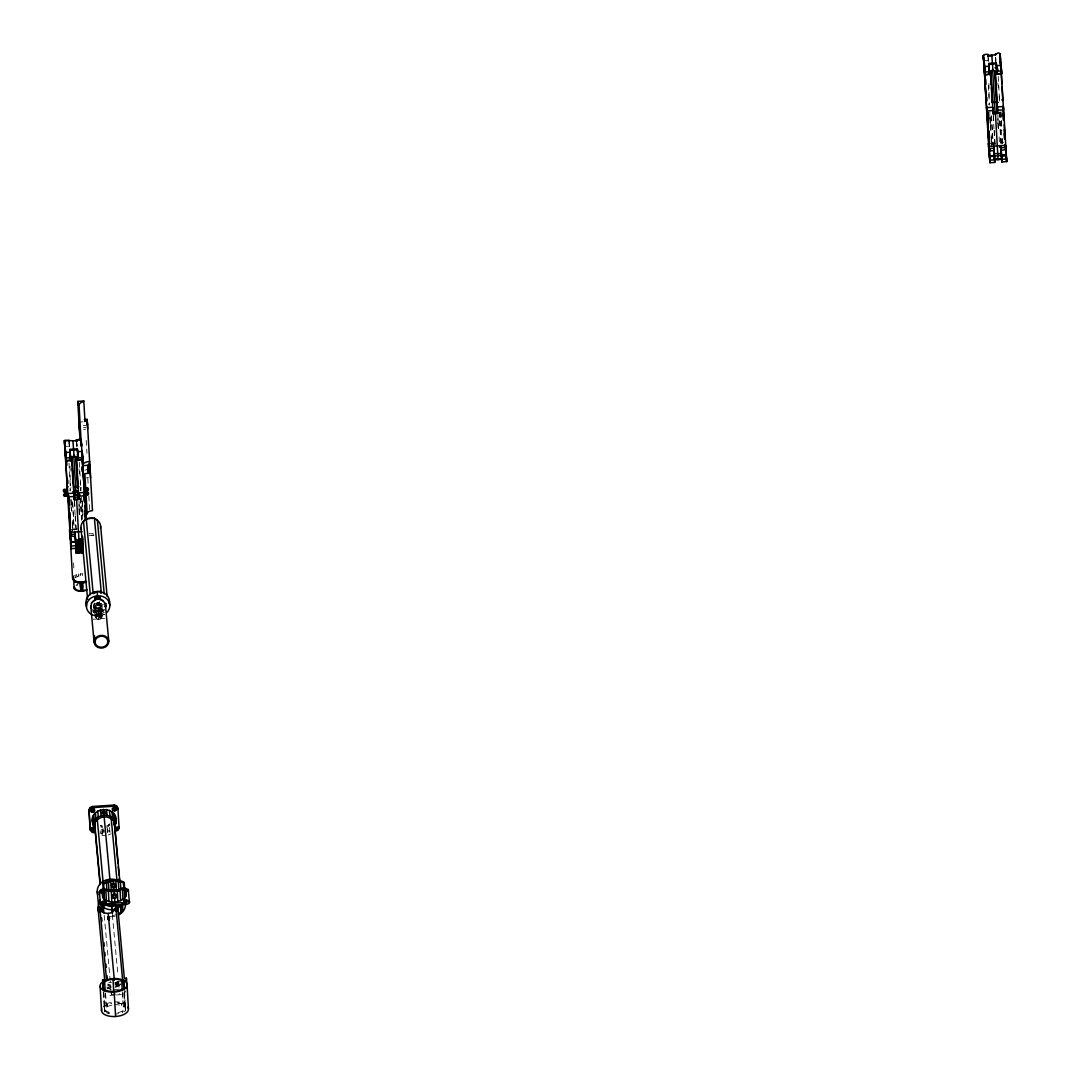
<?xml version="1.0" encoding="UTF-8"?>
<svg xmlns="http://www.w3.org/2000/svg" width="1070" height="1070" viewBox="0 0 1070 1070"><rect width="100%" height="100%" fill="white"/><g stroke="black" fill="none" stroke-linecap="round" stroke-linejoin="round"><path stroke-width="0.75" stroke-dasharray="5 3.75" d="M74.646 529.115L74.659 529.797M81.534 468.138L81.587 469.61M988.426 143.42L993.08 143.112L993.107 144.584M66.34 446.377L69.43 446.177L69.282 444.317M985.202 60.442C990.82 62.822 987.249 52.537 988.346 61.512M103.857 992.438L104.967 1011.859L103.603 992.157M124.601 991.101L125.404 1010.882L123.812 1011.698L122.689 992.278M69.563 529.356L74.204 529.69L72.693 502.057M95.417 606.061L95.992 606.396L94.374 604.684L94.267 603.012L95.979 605.807L96.46 616.668L100.914 616.373L100.46 608.603L101.396 608.201A6.42 5.551 -5.3 0 0 102.666 607.225M96.139 603.774C101.61 610.475 99.189 598.157 96.995 603.453C97.223 602.463 99.029 602.678 98.814 603.761C97.477 606.275 94.962 600.31 97.29 604.216L96.701 605.299M96.394 604.978L96.995 603.453M99.764 604.363L98.814 603.761C101.128 600.337 96.808 603.975 98.52 605.593M99.59 601.581L98.841 603.547L101.623 603.36L100.125 606.115L100.607 603.266M101.851 613.525L101.048 616.574A3.357 2.902 -5.3 0 1 96.313 616.895L95.163 613.966L96.487 618.754A3.357 2.902 -5.3 0 0 101.222 618.433L101.851 613.525L104.312 612.455M120.736 981.685L118.021 981.859L118.061 985.657L115.145 987.209M118.342 984.962L118.235 984.173L120.95 983.999M97.557 605.66L96.487 602.918M103.014 828.782L102.934 830.614M100.446 611.425L102.439 609.994L102.212 611.318L100.727 611.96L100.607 610.97L102.546 610.127L98.453 611.813L94.173 610.542L100.607 610.796L96.099 611.09L96.42 611.692M98.748 603.025L98.962 605.406M97.102 605.526L96.888 603.159M99.109 602.744L99.336 605.125M118.021 981.484L116.51 983.397L114.824 983.731M118.061 985.657L118.128 982.648M99.39 602.397L98.734 603.962L99.604 604.764M96.38 607.171L94.04 607.492L96.006 608.054L96.38 607.171L99.697 606.944L103.442 604.109M93.571 610.997L95.698 607.359L100.339 607.051L102.867 610.381L103.001 611.96L100.888 615.598L96.246 615.905L93.571 610.997L96.246 615.905M93.719 612.575L95.845 608.937M102.867 610.381L100.74 614.006L96.099 614.314M103.228 614.287L101.102 617.912L96.46 618.233L93.933 614.902L96.059 611.264L100.7 610.957L103.228 614.287L104.338 614.207M69.844 488.896L70.085 488.549A6.514 3.263 -3.3 0 1 71.061 487.813M116.831 986.861L116.536 984.413L117.847 983.357M100.66 605.7L100.473 611.986L102.479 611.853L105.221 609.164M96.18 604.603L97.022 603.881M69.376 490.381L70.486 489.538M74.432 578.014L78.779 575.981L82.631 575.727L82.738 573.654L74.766 575.272L75.542 577.171M988.252 104.445L989.362 103.603M96.006 608.054L100.139 607.773L103.616 605.754M102.065 610.729L103.522 609.619M102.212 611.318L103.71 610.181M114.744 982.808L116.991 981.819L117.085 982.755M96.982 603.667L94.2 603.855M111.935 1005.078A10.058 5.042 -3.3 0 0 107.562 1006.669L104.486 1008.395L104.379 1006.629L107.455 1004.904A10.058 5.042 -3.3 0 1 111.828 1003.312M117.927 1012.661A10.058 5.042 -3.3 0 0 122.301 1011.07L125.377 1009.344M111.213 1002.349A12.104 6.072 -3.3 0 0 105.943 1004.275L104.379 1005.479M103.255 610.662L100.687 612.187L103.295 611.13M98.667 616.373A1.953 1.685 -5.3 0 0 100.419 614.126L97.958 613.083L96.661 614.367A1.953 1.685 -5.3 0 0 98.667 616.373L98.908 619.436M102.024 615.384L104.486 614.314M108.23 835.015L110.999 833.824M100.674 604.523L101.543 604.202M83.594 429.685L85.573 429.137M84.851 470.158L87.887 469.315M86.376 477.915L88.355 477.367M97.343 603.279L98.306 603.226M114.931 984.895L116.536 984.413M74.646 529.476L77.896 528.888M96.3 603.373L97.076 603.253M100.433 605.112L101.222 605.005M1003.593 142.417L1000.503 143.046M995.648 144.062L991.703 144.33L989.817 111.574M78.872 422.128L83.059 421.847M83.299 425.566L86.095 425.378M83.406 427.692L86.188 427.505M91.284 535.348L93.999 535.174M91.298 610.101L94.32 612.401L96.327 612.267L96.099 611.264L92.274 609.646M96.193 612.909L100.7 612.602L100.874 614.461L96.367 614.768L95.952 608.897L94.976 608.629A6.42 5.551 -5.3 0 1 93.598 607.827M98.132 614.942L99.149 614.875A1.953 1.685 -5.3 0 1 100.393 617.403A1.953 1.685 -5.3 0 1 97.196 617.617A1.953 1.685 -5.3 0 1 98.132 614.942L97.958 613.083M93.063 619.262L104.579 618.487M100.018 831.096L109.381 830.467M100.125 832.259L109.488 831.631M108.819 982.474L111.521 982.3M107.669 984.881L110.384 984.694M108.016 987.944L110.905 987.757L110.29 981.177M114.343 989.496L119.238 989.175M111.079 993.562L111.507 994.351L119.666 993.803M114.905 995.06L108.712 995.474L107.201 994.324M116.443 994.953L122.635 994.538L124.013 993.201A11.917 10.312 -5.3 0 0 125.778 990.94M98.694 603.146L99.51 603.159M94.789 605.433L95.605 605.433M96.126 612.027L93.411 611.318M96.18 612.481L93.451 611.786M105.221 835.563L102.172 835.429L101.623 829.424M98.788 603.333L99.724 603.534M94.374 604.684L95.297 604.871M96.233 612.267L94.093 610.689M92.782 615.089L95.337 615.825L95.551 617.51M100.139 833.142L102.559 833.838L102.011 827.832M108.043 988.693L107.923 987.53L111.079 989.71M114.316 1001.935A12.104 6.072 -3.3 0 1 123.01 1003.138L124.749 1003.74L125.538 1007.271M117.018 1002.964A10.058 5.042 -3.3 0 1 121.632 1003.968L124.989 1005.265L125.471 1011.11L124.16 989.469M114.517 1004.73A10.058 5.042 -3.3 0 1 121.739 1005.733L125.096 1007.03L124.989 1005.265M104.753 1010.709L108.11 1012.006A10.058 5.042 -3.3 0 0 112.724 1013.009M93.424 605.928L94.802 606.717M107.869 985.457L110.905 987.757M101.209 606.289L102.024 606.957M81.654 488.107L81.347 487.8A6.514 3.263 -3.3 0 0 80.25 487.198M100.486 608.629L103.001 611.96M116.349 982.313L116.51 983.397M99.697 606.944L100.139 607.773M76.438 574.496L77.027 576.476M78.404 573.948L78.779 575.981M69.43 446.177L69.069 440.238M97.825 603.306L98.039 605.687M98.346 610.943L98.453 611.813M997.855 82.992L998.524 89.559M999.193 96.139L999.808 104.325M78.979 468.928L79.662 475.495M80.33 482.075L80.665 485.352M993.08 143.112L993.214 144.557M101.877 605.326L102.479 611.853M101.904 614.461L101.971 617.176M100.339 607.051L100.5 609.071L98.266 609.619L95.992 609.365L95.698 607.359M101.142 616.454L101.316 618.313M100.888 615.598L100.446 611.251L96.313 611.532L96.501 614.126L100.633 613.859L100.567 612.642M100.513 614.554L100.687 616.414M98.975 613.016L99.149 614.875M98.373 611.385L98.641 614.916M96.608 614.809L96.781 616.681M96.206 616.775L96.38 618.634M95.217 614.902L95.39 616.761M93.571 604.229L94.32 612.401M80.825 490.876L80.571 488.094L80.678 490.1M109.983 832.487L109.434 826.495L107.107 827.498L107.655 833.503M107.682 829.023L107.95 832.019M112.337 914.756L117.994 975.693M118.596 982.273L119.051 987.222M118.021 981.859L118.168 984.908M117.673 983.303L117.887 985.604M117.192 983.918L117.406 986.232M74.204 529.048L74.311 530.172M115.573 982.648L115.747 983.718M115.774 984.748L116.068 987.195M104.191 915.305L110.143 979.518M111.4 993.187L111.507 994.351M110.651 988.934L110.758 990.098M110.09 988.774L110.197 989.937M104.379 1006.629L104.86 1012.487M69.269 443.381L69.216 442.699L69.256 443.836M995.809 61.445L995.555 57.726M76.599 442.325L76.866 445.682L76.799 444.304M76.906 446.952L76.505 439.743M69.416 446.524L69.175 442.819L69.282 444.625M988.239 60.121L988.065 57.312M80.558 573.654L80.691 575.727M76.625 442.766L76.719 444.13L76.652 442.886M1000.945 111.588L1001.801 126.22M1002.55 139.234L1002.737 142.484M1000.798 112.43L1001.828 130.326M1002.296 138.458L1002.684 144.972M1000.289 112.524L1002.082 143.634M998.216 76.451L999.527 99.416M999.353 112.337L1001.132 143.233M999.086 111.909L1000.865 142.818M995.635 57.258L995.902 61.792M997.855 115.266L998.631 128.56M999.099 136.866L999.487 143.514M997.802 118.663L998.377 128.627M997.788 123.023L998.069 127.905M993.482 115.613L993.762 120.602M994.338 130.567L995.1 143.862M993.214 115.573L993.976 128.868M994.083 130.527L994.873 144.45M988.212 57.753L988.386 60.776M991.556 116.108L993.147 143.768M991.288 115.694L992.973 144.972M988.305 85.346L989.442 105.02M989.75 113.968L990.686 130.232M991.061 136.733L991.529 144.865M989.79 118.061L990.445 129.457M991.101 140.839L991.382 145.721M124.12 992.799L124.775 1004.115M124.093 992.412L124.749 1003.74M122.368 991.823L123.01 1003.138M122.301 1011.07L122.395 1012.835M121.632 1003.968L121.739 1005.733M98.467 612.655L98.694 616.521M98.774 618.072L98.828 618.875M86.215 440.385L86.964 453.239M87.807 478.196L88.262 486.235M88.823 495.878L89.653 510.35M102.84 829.009L102.987 832.473M81.414 466.466L81.628 471.897M82.27 500.773L82.925 512.155M82.122 501.629L82.965 516.262M79.354 462.387L80.945 490.274M81.32 496.814L82.644 519.752M80.491 498.272L81.708 519.418M80.223 497.844L81.534 520.622M76.772 443.194L76.946 446.217M78.993 501.201L79.755 514.496M78.939 504.599L79.514 514.576M108.11 1012.006L108.217 1013.771M78.912 508.959L79.287 515.472M107.455 1004.904L107.562 1006.669M105.609 993.415L106.732 1012.822A12.104 6.072 -3.3 0 0 112.296 1014.039M105.288 992.96L105.943 1004.275M103.282 992.519L104.218 1008.689M74.606 501.549L74.9 506.538M75.475 516.502L76.237 529.797M74.311 501.108L75.114 514.804M75.154 515.74L75.997 530.386M69.256 442.178L69.51 446.712M72.426 501.629L74.017 529.275M68.975 463.083L70.566 490.956M71.048 499.142L71.703 510.617M72.265 520.435L72.84 530.265M70.887 499.904L71.543 511.286M72.198 522.668L72.573 529.182M70.914 503.997L71.302 510.51M72.238 526.774L72.519 531.656M73.562 562.914L74.044 571.26M98.052 607.252L98.092 608.148M988.947 83.58L989.161 100.112M70.045 466.212L70.286 486.047M118.543 1013.624A12.104 6.072 -3.3 0 1 115.44 1014.026M103.001 1007.164A13.495 6.768 -3.3 0 1 110.892 1003.473M117.861 1003.005A13.495 6.768 -3.3 0 1 124.053 1004.355M120.509 984.507A8.012 6.928 -5.3 0 1 114.985 986.901M110.932 986.246A8.012 6.928 -5.3 0 1 107.869 983.905M107.401 988.841A8.185 7.089 -5.3 0 1 107.013 987.021M109.876 823.846A7.824 6.768 -5.3 0 1 108.324 825.024M102.439 826.093A7.824 6.768 -5.3 0 1 100.526 825.545M109.996 825.144A7.824 6.768 -5.3 0 1 106.599 827.123M102.559 827.391A7.824 6.768 -5.3 0 1 100.647 826.842M115.72 914.877A12.104 10.473 -5.3 0 1 112.617 915.438M115.012 916.321A13.495 11.676 -5.3 0 1 109.18 916.482M110.009 823.953A8.012 6.928 -5.3 0 1 106.532 825.973M102.399 826.254A8.012 6.928 -5.3 0 1 100.433 825.692M93.25 533.368A8.012 6.928 -5.3 0 1 89.118 533.649M93.812 534.893A9.871 8.533 -5.3 0 1 88.716 535.227M76.01 585.21A7.45 3.732 -3.3 0 1 77.495 584.514M76.692 585.491A6.514 3.263 -3.3 0 1 77.99 584.889M995.729 59.679L995.608 57.405L995.715 59.679M101.342 608.375L94.842 608.803L94.989 610.395L101.489 609.953L101.342 608.375"/><path stroke-width="1.5" d="M115.854 909.968L115.761 905.982L117.62 905.849C119.479 909.888 115.894 913.125 116.135 909.955L122.568 979.451M86.188 519.94L81.146 439.436L76.505 439.743L76.679 441.683L76.625 440.8L64.427 440.546L67.397 490.461M76.532 440.907L76.492 439.743L76.545 441.214M75.916 548.295L75.569 541.728L70.74 542.049M81.36 443.823L81.146 439.436L81.507 445.374L81.44 443.996M988.118 56.242C989.79 53.687 980.668 52.31 983.651 60.482C983.504 59.278 983.116 51.494 983.437 57.071M1000.691 64.441C999.795 61.017 1001.894 47.856 995.394 54.971M989.509 144.945L988.626 145.466L988.426 143.42L989.937 162.734L994.766 162.413L994.431 155.792L989.603 156.113L989.951 162.68L989.576 156.795L989.763 159.965M67.677 495.37L71.075 548.669L83.139 547.867L83.34 552.387L77.495 553.096L77.575 548.228M122.675 904.284L122.568 910.49L120.977 911.814A12.104 10.473 -5.3 0 1 118.569 913.646M99.737 599.24L99.804 597.047L95.377 597.394L95.511 599.895L92.542 601.674M64.534 442.833L64.788 446.484L64.441 440.599L69.082 440.292L69.095 441.402M65.858 457.425L65.885 458.348L65.644 454.63L66.046 461.076L70.7 460.769L70.433 455.873M75.435 538.932L74.953 532.017L75.609 542.196L75.154 534.157L70.326 534.478L70.125 532.338L82.002 531.549M81.253 441.709L81.547 446.645M82.724 459.458L82.363 453.519L82.43 454.897M1000.303 56.028L1001.493 70.928L996.839 71.235L996.25 62.943L988.814 63.438L989.549 74.151L984.868 74.632L983.584 57.138M989.63 157.343L989.242 150.148L989.656 156.581L994.485 156.26L994.07 149.827L994.231 151.686M994.324 153.545L994.164 151.686M1000.129 55.774L1000.009 53.5L1000.37 59.425L1000.129 55.961M1001.587 73.522L1001.119 65.417L996.478 65.725L996.304 63.839L988.867 64.334L989.054 66.26L984.4 66.527L984.922 75.141L989.549 74.151M1001.359 153.01L1001.132 149.359L1001.533 155.792L1006.362 155.471L1003.433 106.532L997.387 106.933L997.628 110.237L1003.66 109.835M123.478 981.471L124.093 988.239L122.502 989.054A12.104 6.072 -3.3 0 1 105.435 990.178C102.198 989.803 101.463 982.501 104.633 981.631A12.104 6.072 -3.3 0 1 121.712 980.495L123.438 981.096L123.933 989.563M111.547 885.184C117.593 879.607 114.757 892.42 111.641 886.107M84.329 419.547L87.125 419.36L87.178 421.179M90.188 829.852L88.984 809.789L89.893 807.556L92.341 806.499L114.169 805.041L116.724 805.777L117.981 809.027L116.831 806.941L114.276 806.205L92.448 807.663L90 808.719L89.091 810.94L90.188 829.852L92.1 832.38L93.892 832.674L93.785 831.51M93.759 808.318C97.236 811.943 89.452 814.243 90.696 809.254M90.763 810.833L92.528 809.107L94.481 810.592M100.286 884.074L94.24 818.844L94.655 825.906L93.799 826.267C83.888 805.804 122.408 803.222 115.239 824.85L114.343 824.595L114.624 816.851L116.001 820.944M91.859 829.731L91.953 827.752L92.154 830.521L94.722 830.949L94.24 825.171L92.381 820.208M92.595 822.496L92.635 817.56M94.374 809.428L92.608 811.154L90.656 809.669M112.604 809.388C113.206 805.162 119.104 809.963 114.543 810.873C108.444 806.272 115.199 811.649 116.162 808.398M115.747 823.592L115.787 818.657M115.159 829.745L117.406 828.033L114.971 826.642M117.874 807.863L119.078 827.926L118.168 830.159L115.72 831.216M994.779 162.399L994.404 156.474L994.592 158.815M1006.188 152.207L1005.96 149.038L1006.656 161.61L1001.828 161.931L1001.721 159.35M1000.209 64.24L1000.316 58.89M83.299 582.923L83.487 581.746L85.466 581.197L85.052 582.428L82.457 583.03L82.925 591.068M70.847 531.014L71.142 535.99L70.433 534.639L71.329 532.566M70.994 534.599L70.62 533.582M85.774 489.672L84.851 473.595L88.569 473.341C85.988 467.71 89.425 465.169 89.612 461.464A7.45 3.732 -3.3 0 0 82.698 464.701M83.941 494.755L84.115 493.698L84.597 502.004M88.569 473.341L88.315 464.821M73.776 578.964L74.071 587.992M99.885 892.554C98.239 894.172 99.951 888.14 102.747 889.451M103.308 890.293L101.048 891.35L103.469 892.086M123.759 889.33L124.615 889.09C134.124 904.739 96.113 907.253 103.188 890.521L102.814 884.087C108.057 878.657 118.288 878.109 124.254 882.656L125.123 897.663M102.626 896.74L103.415 894.453M104.004 903.093C96.888 900.271 112.23 901.127 102.666 903.602M123.906 900.833L125.671 899.776L127.611 900.579L125.845 901.635L123.906 900.833L124.013 902.839M125.778 896.727L125.805 891.243M100.513 904.404L100.393 902.398L103.175 903.923L125.926 902.478C131.249 899.027 130.58 904.083 126.033 904.484L101.663 905.581L100.513 904.404L99.376 891.457M107.682 916.829C110.651 918.983 107.522 913.86 107.722 918.889C109.715 920.748 109.996 916.936 107.695 918.649M107.749 918.916L109.568 918.675L109.287 916.722M75.636 548.054L75.903 552.882L77.495 553.096L79.434 548.107L81.815 552.815L83.139 547.867M124.254 882.656L113.273 880.663L113.487 884.168L111.681 885.666L114.089 886.548L115.359 884.489L115.493 886.281M91.538 602.718L90.95 608.094M92.836 819.847L93.491 818.256M93.826 821.987C97.317 813.882 110.477 812.919 114.971 820.583L114.276 821.252L111.253 818.951A9.871 8.533 -5.3 0 0 97.33 819.874L94.588 822.562L93.826 821.987L93.277 815.982M115.533 821.305L115.065 829.825M106.224 605.419L105.489 607.131L105.074 603.346M106.211 603.52L105.422 604.978L108.779 641.251A7.356 6.366 -5.3 0 1 98.092 647.484A7.356 6.366 -5.3 0 1 97.45 636.489A7.356 6.366 -5.3 0 1 108.779 641.251M105.261 606.636L106.037 605.393M88.609 473.101L90.335 472.298L89.88 464.26M73.509 576.235L72.586 578.402L74.78 581.746L80.29 583.177L80.758 591.215M103.389 888.702C109.381 892.995 119.198 892.46 124.521 887.297L121.017 888.622A9.871 4.949 -3.3 0 1 107.094 889.544L103.389 888.702L103.991 899.067M124.896 893.731L125.551 892.795M124.053 902.598L126.728 901.849L126.608 899.843M91.418 603.106L97.557 597.207L103.014 600.631L105.288 603.761M92.06 828.916L94.561 828.153M115.052 828.581C117.473 829.437 117.499 824.181 117.366 828.461M118.195 828.822L118.971 826.762L119.078 827.926M997.441 158.668L994.017 158.761M74.218 499.476L71.81 457.692L74.017 455.526C74.338 457.652 79.956 458.696 76.505 457.92L74.017 455.526M104.218 593.85L97.41 520.341L94.387 518.027L86.229 518.576L83.487 521.264L90.295 594.773M121.686 904.792L120.321 906.13A11.917 10.312 -5.3 0 1 103.509 907.253L101.998 906.103M993.08 113.54L990.673 71.757L992.88 69.59L995.367 71.984L996.758 71.891L996.25 62.943M102.145 813.735L103.777 812.932L105.743 813.748M101.369 892.875L103.429 892.3M65.323 454.375L66.22 453.854M68.092 486.663L67.249 487.652M986.112 101.717L984.199 68.44L985.082 67.918L983.424 56.884M986.072 101.249L986.955 100.727L986.767 97.437M102.814 884.087L113.273 880.663M104.445 894.721L103.763 895.135L102.399 892.808M85.052 582.428L86.536 581.732M95.003 829.624L92.756 829.905L91.752 828.568M72.693 491.772L75.823 490.635L78.297 491.17M66.928 489.084L67.169 491.866L65.31 491.986L65.069 489.217L64.147 489.271A4.119 2.06 -3.3 0 0 64.387 491.879L64.641 496.306L65.564 496.239L65.31 491.812L64.387 491.879M67.142 491.464L67.423 496.119L65.564 496.239M86.643 490.167L86.924 494.821L87.86 494.755L87.606 490.341A4.119 2.06 -3.3 0 0 87.352 487.733L86.429 487.8L86.67 490.568L84.811 490.689L84.57 487.92M86.911 494.594L85.065 494.942L84.811 490.528M996.585 159.336L1000.784 158.761M995.314 158.828L999.821 158.828M84.945 421.098L87.299 421.259L87.125 419.36M74.418 498.232L74.298 499.784L78.953 499.463L78.632 495.169L79.996 494.795M123.745 889.036L126.514 889.411L124.829 890.708M989.67 149.72L989.309 148.703L990.566 150.629M71.342 535.548L70.513 530.666M95.712 599.508L95.297 597.354L95.832 599.454L99.63 599.2M992.425 102.158L996.558 101.877L997.213 113.26M998.27 102.412L992.599 102.412L990.793 71.195M995.367 112.296L997.668 111.949L997.815 113.527L993.174 113.835L993.027 112.256L995.367 112.296L998.083 159.804L997.935 158.668M72.974 579.458L77.107 581.746L83.487 581.746M74.231 587.002A7.45 3.732 -3.3 0 0 79.916 591.215L83.754 590.961A7.45 3.732 -3.3 0 0 87.004 589.771M126.434 903.588L125.016 903.588M995.207 159.136L996.116 159.069M988.065 55.346L995.501 54.851L995.381 53.861M989.362 56.162L991.836 56.001L991.783 55.105L992.933 70.125L990.726 72.292C987.449 72.105 991.355 73.71 990.673 71.757M984.32 68.64L985.243 68.587M984.774 72.038L989.416 71.73M996.946 73.83L1001.627 73.349L1001.493 70.928M996.772 72.024L996.986 74.338L1001.627 73.349M987.449 107.388L986.5 107.455L986.767 110.237L984.44 70.045M986.941 110.946L992.987 110.544L992.746 107.241L986.714 107.642L989.656 156.581M988.988 146.403L1005.706 145.293M989.188 148.543L994.017 148.222L994.431 155.792M1005.907 147.433L1001.079 147.754L1000.878 145.614L1001.533 155.792L1006.362 155.471M994.191 150.763L989.295 150.696M994.191 153.599L1001.333 153.652L1001.373 155.538L994.311 156.006L993.816 146.082L994.083 149.894M989.643 155.899L994.471 155.578M1001.533 155.11L1006.362 154.789M989.844 160.139L1006.562 159.029M77.749 401.397L83.794 400.996L82.47 401.905A7.45 3.732 -3.3 0 0 79.06 405.383L78.123 405.436L77.749 401.397L80.049 440.479M76.505 439.797L81.146 439.489M70.352 455.7L70.286 454.322L70.54 458.04L69.951 449.373L77.374 448.878L77.95 456.743M70.005 450.269L77.428 449.774L77.615 451.714L82.256 451.406L82.39 453.774M65.711 456.007L65.537 452.463L70.179 452.209L69.951 449.373M65.899 457.987L70.553 457.666M82.604 457.238C74.659 460.247 78.311 449.226 77.923 456.622M72.921 441.067L74.071 456.061L71.864 458.228C68.587 458.04 72.492 459.659 71.81 457.692M66.046 460.394L70.687 460.087M78.07 459.766L82.764 459.284L78.123 460.274L77.909 457.973M88.101 465.303L82.537 465.677L81.868 454.268M87.606 490.341L86.67 490.394L86.924 494.821M73.883 493.176L67.838 493.578L68.079 496.881L74.111 496.48L71.931 457.131M84.557 492.467L78.525 492.869L78.953 499.463M75.422 493.15A2.327 1.164 -3.3 0 0 74.405 493.511L74.619 497.256L78.324 497.015L78.163 494.327L74.445 494.581L74.218 492.187L77.936 491.933L78.458 499.222L74.739 499.463L74.606 497.951M74.485 495.249L78.204 495.009M69.055 501.629L68.841 496.119L67.891 496.172L65.323 453.185M83.674 495.129L84.61 495.062L82.042 452.075L82.764 459.966M78.752 496.172L84.797 495.771M84.383 513.974L87.165 513.787A5.591 2.795 -3.3 0 1 92.488 510.631L90.161 470.439A5.591 2.795 -3.3 0 0 88.73 470.626M75.328 536.699C68.587 535.214 70.727 535.99 70.62 539.547M78.859 539.293L82.377 538.865L82.47 539.588L75.408 540.056M78.872 539.507L82.122 539.293L82.216 540.31L75.716 540.738L76.184 548.321M75.609 541.514L70.781 542.517M75.863 542.316L82.363 541.888L82.684 547.893M75.89 542.624L82.39 542.196M75.916 542.945L82.417 542.503M75.93 543.266L82.43 542.838M75.957 543.587L82.457 543.159M75.983 543.921L82.484 543.48M75.997 544.242L82.497 543.814M76.023 544.577L82.524 544.135M76.037 544.897L82.537 544.456M76.064 545.205L82.564 544.777M76.077 545.526L82.577 545.085M70.714 542.985L71.075 548.669L70.968 546.074L75.796 545.754M76.117 546.115L82.617 545.673M76.171 547.506L82.671 547.078M93.545 593.315L94.989 593.208M106.599 980.521L100.152 911.011C100.553 914.716 96.969 910.931 97.932 907.159L99.791 907.039A8.012 6.928 -5.3 0 0 108.177 913.419L108.739 920.106M98.119 909.192L99.978 909.059L100.326 910.998M115.948 908.002L117.807 907.882M98.213 909.647L100.072 909.527M115.908 908.47L117.767 908.35M98.306 910.155L100.165 910.035M115.881 908.992L117.74 908.858M98.4 910.65L100.246 910.53M115.868 909.5L117.713 909.366M115.868 910.369L117.941 910.236M115.881 910.677L117.901 910.557M115.908 910.878L117.847 910.757M102.88 982.768L102.6 979.759L104.646 979.625L98.293 911.145M126.822 988.386A11.917 10.312 -5.3 0 0 127.076 985.697L126.38 978.181L124.334 978.314L117.981 909.834M121.98 980.428L124.695 980.254L124.802 981.417M124.575 888.006L128.28 889.544L129.403 902.478M103.188 890.521L104.071 890.641L104.325 893.356M105.489 901.582C107.067 904.538 102.653 903.575 103.843 901.234M84.624 488.549L86.456 488.027M65.109 489.846L66.942 489.324M75.609 487.01L78.083 487.559M114.691 828.314L115.573 828.568M999.487 147.125L1001.266 147.861M103.188 905.033L102.479 904.739M115.226 885.01L113.901 883.285L113.995 884.221M1001.814 99.737L1002.831 100.607M995.047 67.677L997.869 68.908M78.03 492.708L77.642 492.494A2.327 1.164 -3.3 0 0 74.365 492.708L74.017 492.976A2.327 1.164 -3.3 0 0 74.124 494.139L74.512 494.353A2.327 1.164 -3.3 0 0 75.582 494.581M103.175 600.979L100.018 599.601L99.871 597.1M91.431 830.895L90.081 828.688M101.516 904.631L102.172 911.841L103.897 912.951L103.295 906.397M996.09 68.574L998.176 70.379M68.841 496.119L68.988 504.09M127.838 890.695L128.387 891.551L128.28 889.544M73.897 580.421L74.78 581.746M75.315 581.197L76.023 582.428M116.122 807.569L116.015 808.345M94.802 831.176L93.585 823.994M77.107 581.746L77.628 582.923M77.495 553.096L75.716 548.362L75.903 552.882M73.95 580.89L72.586 578.402L70.553 543.038M125.498 893.704L126.033 895.189M79.153 582.026L79.447 583.177M64.735 445.936L65.885 452.543M1001.466 71.235L1001.319 69.443M1005.265 144.53L1005.506 148.235L1005.265 145.319M984.748 72.345L984.601 70.553M75.208 535.762L75.368 538.544M1006.014 149.573L1001.252 150.295L1001.079 147.754L1001.145 149.412M101.342 905.701L102.172 911.841M994.177 153.398L994.284 154.12M78.846 539.093L78.939 539.828L76.625 499.623M64.441 440.599L65.644 454.884M81.28 547.987L81.815 552.815M1001.252 67.838L1001.373 69.443M1006.174 152.502L1006.295 155.003M994.618 159.938L994.618 159.269M984.547 68.948L984.668 70.553M1000.477 61.552L1000.758 64.615M1001.038 67.53L1001.64 74.031M1003.219 106.345L1003.486 109.127L1000.998 67.744M1006.054 155.19L1005.265 144.771M1006.362 158.4L1006.656 161.61L1006.322 155.939M1001.828 161.931L1001.493 155.324M989.228 70.513L989.362 72.76M989.349 72.519L989.563 74.833M983.758 62.662L984.922 75.141M109.434 600.965L109.822 605.152M100.633 526.172L107.147 596.418M107.548 638.001L107.856 641.318A6.42 5.551 -5.3 0 1 98.52 646.761A6.42 5.551 -5.3 0 1 97.958 637.145A6.42 5.551 -5.3 0 1 107.856 641.318M87.713 428.856L87.232 421.567L87.392 423.426M90.161 470.439L90.335 472.298M94.387 518.027L101.342 593.181M90.589 478.009L87.299 421.259M100.513 592.914L100.366 591.335L93.866 591.763L94.013 593.342M86.59 605.125A11.73 10.152 -5.3 0 1 97.156 591.616L97.544 595.803M116.202 807.97L116.309 809.134M116.001 808.8L116.108 809.963M115.359 809.428L115.466 810.592M116.817 828.046L116.924 829.21M78.912 421.5L78.765 419.908L78.966 424.295M115.239 816.062L115.44 818.349M79.488 430.835L79.033 423.987M114.169 805.041L114.276 806.205M114.436 809.709L114.543 810.873M116.001 828.528L116.122 829.678M114.41 814.578L114.971 820.583M113.34 806.767L113.447 807.93M113.928 813.695L114.477 819.7M113.5 809.549L113.607 810.712M86.229 518.576L93.184 593.716M113.942 817.534L119.827 881.118M121.953 903.936L122.568 910.49M114.249 822.455L114.209 821.533L117.941 863.477M118.248 866.78L119.011 875.006M119.318 878.296L119.626 881.6M112.791 809.014L112.898 810.177M111.949 811.729L112.497 817.721M120.362 905.26L120.977 911.814M94.414 635.54L95.029 642.174M111.16 817.895L116.951 880.463M90.749 605.954L94.106 642.227M109.434 810.271L109.983 816.276M115.239 885.759L115.333 886.696M114.811 883.726L114.891 884.663M114.945 886.107L115.038 887.043M82.39 536.231L82.858 545.285M114.383 883.459L114.477 884.382M78.056 493.283L78.163 494.327M114.557 886.388L114.637 887.311M78.311 497.697L78.458 499.222M80.945 527.483L87.606 599.361M114.089 886.548L114.182 887.485M106.545 809.455L107.107 815.447M112.898 883.352L112.979 884.288M113.086 886.615L113.166 887.552M112.444 883.593L112.524 884.515M112.604 886.508L112.698 887.445M86.041 602.53L86.429 606.703M112.056 883.914L112.136 884.836M112.189 886.294L112.27 887.231M111.761 884.301L111.855 885.224M111.868 885.987L111.949 886.923M111.601 884.729L111.735 886.535M103.496 809.308L103.683 811.327A1.966 0.976 5.3 0 1 105.743 812.397A1.966 0.976 5.3 0 1 103.87 813.28A1.966 0.976 -12 0 1 101.837 812.665A1.966 0.976 -12 0 1 103.683 811.327M103.87 813.28L104.057 815.3M104.111 816.517L109.996 880.115M70.486 458.455L70.7 460.769M111.815 905.554L112.082 909.701M112.002 908.898L112.457 913.807M100.486 809.856L101.048 815.848M108.551 917.565L108.645 918.488M108.725 919.424L114.37 980.321M64.895 448.597L66.046 461.076M97.731 811.047L98.279 817.052M97.236 818.817L103.188 883.031M95.39 812.826L95.952 818.817M94.08 808.639L94.187 809.803M94.173 810.244L94.28 811.408M93.357 808.091L93.464 809.254M93.518 810.886L93.625 812.036M93.652 815.046L94.213 821.051M94.441 823.619L100.085 884.556M92.341 806.499L92.448 807.663M92.421 807.944L92.528 809.107M92.608 811.154L92.715 812.317M93.692 830.053L93.799 831.216M91.498 808.224L91.619 809.375M92.93 822.817L93.143 825.09M101.623 917.94L101.918 921.23M103.91 942.643L104.218 945.933M104.82 952.514L105.127 955.818M105.89 964.043L106.198 967.333M106.96 975.572L107.267 978.863M91.659 811.006L91.779 812.17M92.595 827.123L92.702 828.287M90.95 810.458L91.057 811.622M92.756 829.905L92.863 831.069M99.791 907.039L99.978 909.059M92.047 829.357L92.154 830.521M97.236 891.765L98.547 905.889M88.984 809.789L89.091 810.94M1006.482 158.855L1006.375 156.621M989.215 68.935L989.402 72.105L989.215 69.764M82.577 456.984L82.524 456.315M70.901 545.901L70.393 536.618M97.557 597.207L97.718 599.12M95.297 597.18L95.511 599.895M114.396 823.846L114.503 825.251L114.276 822.455M69.764 532.499C69.162 523.578 70.058 538.25 69.858 533.917M984.199 68.44L983.571 59.947M81.828 450.376L82.698 464.755M87.365 423.907L87.486 425.285L87.325 423.426M79.006 424.469C79.367 428.816 78.658 418.504 78.966 423.987M996.758 71.891L995.394 72.359L995.327 71.449L997.815 113.527M70.326 534.478L70.968 546.074M1000.731 146.215L1000.865 148.302M82.377 536.672L82.671 541.728M1000.758 145.761L1000.905 148.249M987.944 54.302L988.091 56.697M988.693 147.499C989.001 153.037 988.346 141.949 988.64 147.486M82.323 536.672L82.377 538.865M87.325 423.747L87.192 421.54M90.107 471.977C89.786 465.878 90.415 476.364 90.201 472.137M82.51 455.071L82.591 456.435M65.792 456.181L65.885 457.545M69.777 533.743L69.684 532.365M1003.165 106.692L1003.928 119.786M1004.208 124.708L1004.957 137.803M1001.012 68.975L1001.854 83.741M1002.042 87.018L1002.791 100.139M1003.165 111.079L1003.647 119.385M1004.222 129.363L1004.797 139.327M1003.085 113.794L1003.379 120.041M1004.235 133.737L1004.529 138.725M996.317 63.973L996.986 74.338M995.047 70.994L996.852 102.212M994.645 70.941L996.437 102.158M992.612 69.296L995.14 113.26M992.987 110.544L993.174 113.835M990.405 71.302L991.168 84.45M991.355 87.74L992.211 102.519M988.814 63.438L989.148 69.002M987.73 112.377L988.118 119.024M988.787 130.647L989.175 137.294M987.623 112.189L988.145 123.13M988.613 131.436L989.188 141.414M985.737 79.394L986.018 84.316M987.463 112.751L988.145 124.387M988.519 131.035L989.188 142.658M987.008 108.819L989.215 147.045M984.186 67.249L988.626 145.466M126.313 889.197L126.42 891.216M125.605 888.902L125.712 890.922M125.27 889.758L125.417 892.38M125.926 902.478L126.033 904.484M125.671 899.776L125.792 901.783M124.147 887.846L124.735 898.225M123.598 881.988L124.026 889.397M124.749 899.964L124.869 901.97M123.384 882.897L123.96 890.2M124.107 900.351L124.227 902.358M122.395 889.183L122.996 899.562M127.036 984.44L128.44 1008.863M120.375 881.64L120.803 889.05M120.054 890.28L120.656 900.646M118.262 880.998L118.864 891.364M124.227 984.627L124.508 989.482M123.438 981.096L123.906 989.175M117.285 891.056L117.887 901.422M121.712 980.495L122.274 990.205M115.841 880.663L116.443 891.029M114.276 891.457L114.477 894.948A1.966 1.685 9.5 0 0 112.617 896.647A1.966 1.685 9.5 0 0 114.677 898.332L114.878 901.823M89.398 464.313L89.867 472.351M113.621 887.177L113.875 891.043M88.957 464.433L89.425 472.485M88.583 464.607L89.051 472.659M83.794 400.996L84.998 421.633M110.745 880.998L111.828 901.823M86.055 494.5L87.165 513.787M108.418 881.653L108.926 890.548M85.72 490.394L85.948 494.42M108.351 891.056L108.953 901.435M114.196 992.091L115.6 1016.5A13.495 6.768 -3.3 0 1 101.811 1008.876M113.005 979.291L113.754 992.238M109.194 917.311L109.287 918.996M108.939 916.615L109.033 918.274M82.885 468.031L83.727 482.797M84.396 494.26L84.771 500.813M85.052 505.722L85.814 518.83M108.792 917.498L108.98 920.106M79.06 405.383L81.4 446.123M85.065 510.31L85.64 520.287M106.452 882.576L106.88 889.986M84.035 496.413L84.316 501.402M85.092 514.683L85.373 519.672M108.311 917.538L108.498 920.133M108.003 916.669L108.11 918.327M105.85 890.293L106.438 900.659M105.783 902.037L105.903 904.043M104.084 888.287L104.365 893.116M104.78 901.288L104.9 903.307M103.696 884.208L104.472 899.576M104.084 903.923L104.205 905.929M77.374 448.878L78.123 460.274M102.666 891.256L103.175 898.238M102.345 890.36L102.466 892.367M102.921 901.408L103.041 903.428M101.543 890.655L101.65 892.661M102.279 901.796L102.386 903.816M76.451 457.385L78.632 495.169M76.184 456.93L77.976 488.147M101.088 891.109L101.209 893.116M75.783 456.877L77.575 488.094M104.633 981.631L105.101 989.723M81.842 591.215L81.333 582.026M73.75 455.231L75.823 490.635M103.041 982.447L103.536 990.914M74.739 499.463L74.057 493.778A2.327 1.164 -3.3 0 0 74.164 494.942M74.111 496.48L74.298 499.784M71.543 457.238L72.011 465.463M72.198 468.74L73.054 483.533M70.085 451.781L70.5 458.696M100.099 986.232L101.516 1010.655M69.791 512.731L70.112 519.913M66.594 460.408L66.875 465.33M67.718 480.096L67.905 483.372M69.47 512.396L70.045 522.361M68.413 495.37L68.988 505.334M69.47 513.64L70.045 523.618M68.239 496.426L70.433 534.639M66.22 491.692L66.447 495.718M65.885 458.281L66.006 460.568M79.434 548.107L79.662 553.096M82.457 583.03L82.403 581.893L82.684 587.055L81.614 587.189L80.531 587.189L80.25 582.026L80.29 583.177M127.825 1007.151A13.495 6.768 -3.3 0 1 115.6 1016.5M115.761 905.982A8.012 6.928 -5.3 0 1 108.177 913.419M117.62 905.849A9.871 8.533 -5.3 0 1 117.406 908.082M98.386 909.353A9.871 8.533 -5.3 0 1 97.932 907.159M126.38 978.181A11.917 10.312 -5.3 0 1 126.126 980.869M103.161 982.394A11.917 10.312 -5.3 0 1 102.6 979.759M114.477 894.948A1.966 1.672 -19.9 0 1 116.523 896.379A1.966 1.672 -19.9 0 1 114.677 898.332M116.349 895.028A1.966 1.672 -19.9 0 1 114.584 897.409A1.966 1.685 9.5 0 1 112.524 895.71A1.966 1.685 9.5 0 1 114.396 894.012A1.966 1.672 -19.9 0 1 116.122 894.64M116.576 897.355A7.824 3.919 -3.3 0 1 112.537 897.623M109.996 890.588A7.824 3.919 -3.3 0 1 119.465 890.588M125.471 904.096A13.495 11.676 -5.3 0 1 119.332 914.636M99.176 908.871A13.495 11.676 -5.3 0 1 100.018 899.937M97.865 894.747A13.495 11.676 -5.3 0 1 101.53 882.509A13.495 11.676 -5.3 0 1 115.787 879.928M115.934 905.26A8.185 7.089 -5.3 0 1 107.762 905.808M113.915 905.18A8.185 7.089 -5.3 0 1 107.669 904.886M95.297 519.124A9.871 8.533 -5.3 0 1 100.433 528.406M81.414 529.663A9.871 8.533 -5.3 0 1 92.863 518.428M92.782 615.089A11.73 10.152 -5.3 0 1 88.208 600.765A11.73 10.152 -5.3 0 1 105.194 597.675A11.73 10.152 -5.3 0 1 106.813 612.548M97.156 591.616A11.73 10.152 -5.3 0 1 109.194 603.614M70.941 544.095A8.373 4.2 -3.3 0 1 71.476 540.872M85.011 590.092A6.514 3.263 -3.3 0 1 81.801 590.747M80.116 590.747A6.514 3.263 -3.3 0 1 77.12 590.105M76.023 589.49A6.514 3.263 -3.3 0 1 75.007 587.925M88.355 492.722A4.119 2.06 -3.3 0 1 87.86 494.755M78.337 493.778A2.327 1.164 -3.3 0 1 78.19 494.674L77.843 494.942A2.327 1.164 -3.3 0 1 77.374 495.156M73.897 486.77A6.514 3.263 -3.3 0 1 78.859 486.77M64.641 496.306A4.119 2.06 -3.3 0 1 63.652 494.594M94.521 822.83L94.815 826.548L94.535 822.964M996.585 67.891L996.825 71.61L996.598 67.958M1001.466 156.006L1001.707 159.724L1001.466 156.006M99.657 596.806L95.524 597.087L95.591 598.29L99.724 598.01L99.657 596.806M104.486 990.74A13.495 6.768 -3.3 0 0 126.742 986.219A13.495 6.768 -3.3 0 0 109.474 979.063A13.495 6.768 -3.3 0 0 104.486 990.74"/></g></svg>
